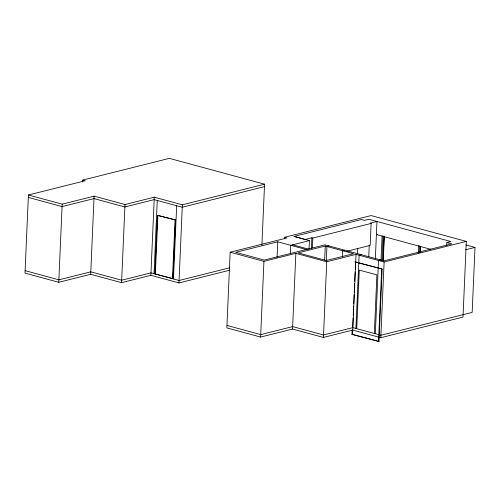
<?xml version="1.0" encoding="UTF-8"?>
<svg xmlns="http://www.w3.org/2000/svg" width="500" height="500" viewBox="0 0 500 500"><rect width="100%" height="100%" fill="white"/><g stroke="black" fill="none" stroke-linecap="round" stroke-linejoin="round"><path stroke-width="0.75" d="M82.65 181.925L82.731 180.094L85.188 180.756L28.413 195L25 273.125L58.769 282.288L90.688 274.281L121.569 282.663L150.869 275.312L178.956 282.931L229.475 270.262M58.769 282.288L62.181 204.163L94.094 196.156L124.981 204.537L154.281 197.188L182.362 204.806L264.556 184.188L261.9 245.069M90.688 274.281L94.094 196.156M121.569 282.663L124.981 204.537M150.869 275.312L154.281 197.188M154.05 273.706L157.25 200.463M157.425 215.331L154.869 273.925L172.963 278.581L175.525 219.988L157.425 215.331L175.525 219.988M155.356 273.806L157.912 215.206M175.037 220.113L172.475 278.706L172.963 278.581M173.475 278.975L176.669 205.731M178.956 282.931L182.362 204.806M284.481 237.3L286.938 237.969L230.162 252.206L226.856 327.894L260.625 337.056L292.544 329.05L323.431 337.431L352.731 330.081L380.812 337.7L463.006 317.081L466.306 241.4L371.112 215.569L284.481 237.3L284.413 238.856M260.625 337.056L263.931 261.369L295.85 253.363L326.731 261.744L356.031 254.394L384.119 262.013L466.306 241.4M277.081 257.375L277.762 241.788L306.281 249.525M290.325 253.869L290.694 245.3L309.431 240.6L309.056 249.169M292.544 329.05L295.85 253.363M311.4 248.4L311.863 237.787L312.831 238.056L371.131 223.431L370.175 245.406L346.7 251.294M312.4 247.906L312.831 238.056M324.637 260.069L325.25 246.044L353.488 253.706L326.294 260.525L298.05 252.862L325.25 246.044M326.312 260.525L326.925 246.5L329.075 245.956M323.431 337.431L326.731 261.744M342.362 256.994L342.638 250.763L344.787 250.219M382.175 269.025L355.1 261.931L382.175 269.025L379.006 341.512L351.931 334.425L352.137 329.75M351.931 334.425L352.419 334.3L352.625 329.625M352.762 326.506L353.137 317.931M353.237 315.594L353.644 306.238M353.75 303.9L354.156 294.55M354.256 292.213L354.631 283.637M354.731 281.294L355.144 271.944M355.244 269.606L355.588 261.812M352.731 330.081L356.031 254.394M357.512 253.669L357.744 248.275M355.913 328.475L359.106 255.231L361.256 254.688M356.725 328.694L359.281 270.1L376.894 274.875L374.338 333.469M368.756 256.719L369.256 245.156M375.344 258.888L376.975 221.488L370.219 223.181L371.131 223.431M375.331 333.744L378.525 260.5L380.681 259.956M381.044 260.25L382.106 235.787M378.519 341.637L381.688 269.144M382.05 260.731L383.119 236.175M383.044 260.481L384.119 235.925M383.25 261.1L384.294 237.225M380.812 337.7L384.119 262.013M418.263 252.906L418.581 245.681M419.219 252.537L419.506 245.938M420.219 252.231L420.444 247.156M420.456 252.175L420.675 247.1M446.725 245.606L446.856 242.531L450.844 241.531L368.812 219.275L364.387 220.381L361.312 219.544L294.031 236.419L305.1 239.488L311.863 237.787M465.994 244.975L475 247.419L472.163 312.375L380.919 335.256L352.837 327.638L323.537 334.988L292.65 326.606L260.738 334.613L227.031 325.431M82.731 180.094L169.363 158.363L264.556 184.188M28.375 197.419L62.075 206.6L93.987 198.594L124.875 206.975L154.175 199.625L182.256 207.25L264.45 186.631M25.175 270.663L58.875 279.844L90.794 271.837L121.675 280.219L150.975 272.869L179.062 280.494L229.581 267.819M277.762 241.788L235.738 252.331L264.262 260.069L324.963 244.844L383.994 260.856L451.763 243.863L446.856 242.531M377.438 234.3L376.406 234.562L430.825 249.325M465.569 249.788L475 247.419M294.031 236.419L309.431 240.6M292.656 244.806L308.238 249.037M28.413 195L62.181 204.163M230.162 252.206L263.931 261.369M352.419 334.3L379.006 341.512"/></g></svg>
